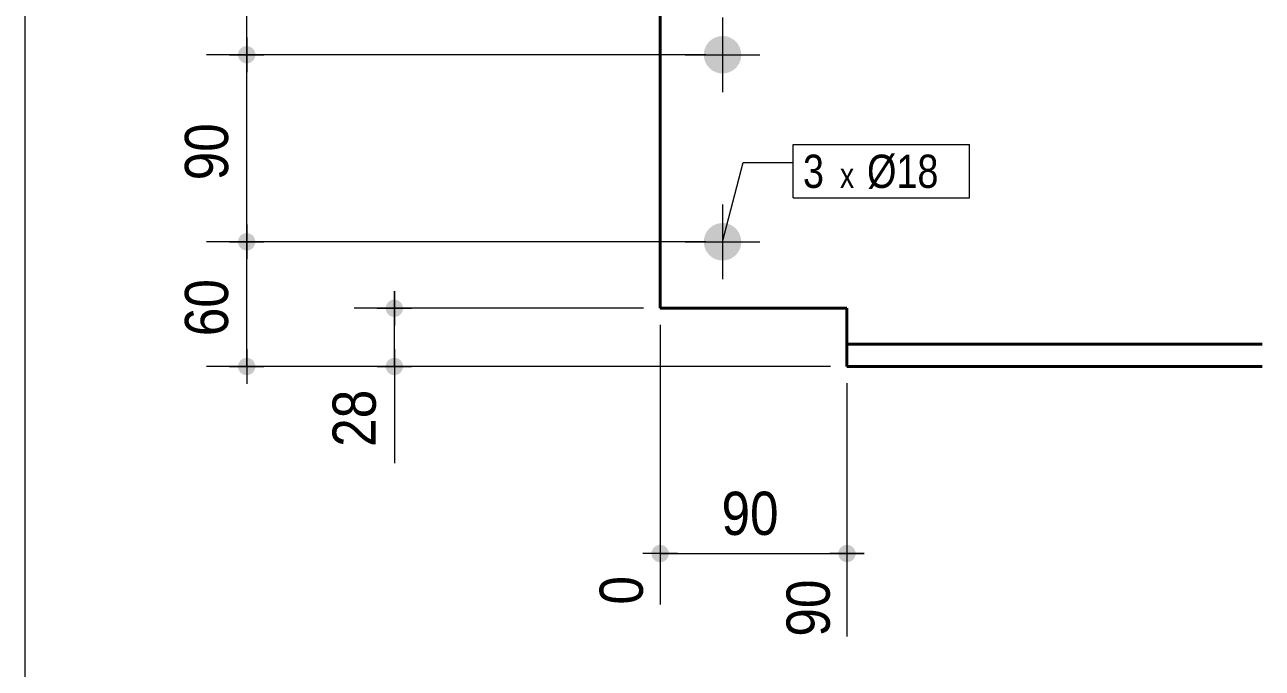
# Model space of a CAD drawing. Header units: millimetres. Extents: x 2 to 287, y 5 to 195.
# Drawn here: x 5 to 79.5, y 79.5 to 118.2 of the extents above; entities that cross this region are included whole.
import ezdxf

# ---------------------------------------------------------------- set-up
doc = ezdxf.new("R2010")
doc.units = ezdxf.units.MM
for name, color, linetype, lineweight in [('Boulon', 7, 'Continuous', 0), ('Cotation', 7, 'Continuous', 0), ('Désignation boulon', 3, 'Continuous', 0), ('Feuille dessin', 5, 'Continuous', 0), ('Piece', 2, 'Continuous', 0)]:
    doc.layers.add(name, color=color, linetype=linetype, lineweight=lineweight)
doc.styles.add('ARIAL', font='ARIAL.TTF')
doc.styles.add('COMIC_SANS_MS', font='COMIC.TTF')

# ---------------------------------------------------------------- blocks, each defined once
blk = doc.blocks.new('*A5')
at = {"layer": 'Boulon'}
for points in [[(45.884, 127.701), (45.885, 127.728), (45.887, 127.756), (45.889, 127.783), (45.892, 127.811), (45.896, 127.838), (45.9, 127.865), (45.905, 127.893), (45.911, 127.92), (45.917, 127.946), (45.924, 127.973), (45.932, 128), (45.94, 128.026), (45.949, 128.052), (45.959, 128.078), (45.969, 128.104), (45.98, 128.129), (45.992, 128.154), (46.004, 128.179), (46.016, 128.203), (46.03, 128.228), (46.044, 128.251), (46.058, 128.275), (46.073, 128.298), (46.089, 128.321), (46.105, 128.343), (46.122, 128.365), (46.139, 128.387), (46.157, 128.408), (46.175, 128.429), (46.194, 128.449), (46.213, 128.469), (46.233, 128.488), (46.253, 128.507), (46.274, 128.525), (46.295, 128.543), (46.317, 128.56), (46.338, 128.577), (46.361, 128.593), (46.384, 128.608), (46.407, 128.623), (46.43, 128.638), (46.454, 128.652), (46.478, 128.665), (46.503, 128.678), (46.528, 128.69), (46.553, 128.702), (46.578, 128.712), (46.604, 128.723), (46.63, 128.732), (46.656, 128.741), (46.682, 128.75), (46.709, 128.757), (46.735, 128.764), (46.762, 128.771), (46.789, 128.776), (46.816, 128.781), (46.844, 128.786), (46.871, 128.79), (46.898, 128.793), (46.926, 128.795), (46.953, 128.797), (46.981, 128.798), (47.009, 128.798), (47.036, 128.798), (47.064, 128.797), (47.091, 128.795), (47.119, 128.793), (47.146, 128.79), (47.174, 128.786), (47.201, 128.781), (47.228, 128.776), (47.255, 128.771), (47.282, 128.764), (47.309, 128.757), (47.335, 128.75), (47.362, 128.741), (47.388, 128.732), (47.414, 128.723), (47.439, 128.712), (47.465, 128.702), (47.49, 128.69), (47.514, 128.678), (47.539, 128.665), (47.563, 128.652), (47.587, 128.638), (47.611, 128.623), (47.634, 128.608), (47.656, 128.593), (47.679, 128.577), (47.701, 128.56), (47.722, 128.543), (47.743, 128.525), (47.764, 128.507), (47.784, 128.488), (47.804, 128.469), (47.823, 128.449), (47.842, 128.429), (47.861, 128.408), (47.878, 128.387), (47.896, 128.365), (47.912, 128.343), (47.928, 128.321), (47.944, 128.298), (47.959, 128.275), (47.974, 128.251), (47.988, 128.228), (48.001, 128.203), (48.014, 128.179), (48.026, 128.154), (48.037, 128.129), (48.048, 128.104), (48.058, 128.078), (48.068, 128.052), (48.077, 128.026), (48.085, 128), (48.093, 127.973), (48.1, 127.946), (48.106, 127.92), (48.112, 127.893), (48.117, 127.865), (48.121, 127.838), (48.125, 127.811), (48.128, 127.783), (48.131, 127.756), (48.132, 127.728), (48.133, 127.701), (48.134, 127.673), (48.133, 127.645), (48.132, 127.618), (48.131, 127.59), (48.128, 127.563), (48.125, 127.535), (48.121, 127.508), (48.117, 127.481), (48.112, 127.454), (48.106, 127.427), (48.1, 127.4), (48.093, 127.373), (48.085, 127.346), (48.077, 127.32), (48.068, 127.294), (48.058, 127.268), (48.048, 127.243), (48.037, 127.217), (48.026, 127.192), (48.014, 127.167), (48.001, 127.143), (47.988, 127.119), (47.974, 127.095), (47.959, 127.071), (47.944, 127.048), (47.928, 127.025), (47.912, 127.003), (47.896, 126.981), (47.878, 126.959), (47.861, 126.938), (47.842, 126.918), (47.823, 126.897), (47.804, 126.878), (47.784, 126.858), (47.764, 126.839), (47.743, 126.821), (47.722, 126.803), (47.701, 126.786), (47.679, 126.769), (47.656, 126.753), (47.634, 126.738), (47.611, 126.723), (47.587, 126.708), (47.563, 126.694), (47.539, 126.681), (47.514, 126.668), (47.49, 126.656), (47.465, 126.645), (47.439, 126.634), (47.414, 126.623), (47.388, 126.614), (47.362, 126.605), (47.335, 126.596), (47.309, 126.589), (47.282, 126.582), (47.255, 126.575), (47.228, 126.57), (47.201, 126.565), (47.174, 126.56), (47.146, 126.556), (47.119, 126.553), (47.091, 126.551), (47.064, 126.549), (47.036, 126.548), (47.009, 126.548), (46.981, 126.548), (46.953, 126.549), (46.926, 126.551), (46.898, 126.553), (46.871, 126.556), (46.844, 126.56), (46.816, 126.565), (46.789, 126.57), (46.762, 126.575), (46.735, 126.582), (46.709, 126.589), (46.682, 126.596), (46.656, 126.605), (46.63, 126.614), (46.604, 126.623), (46.578, 126.634), (46.553, 126.645), (46.528, 126.656), (46.503, 126.668), (46.478, 126.681), (46.454, 126.694), (46.43, 126.708), (46.407, 126.723), (46.384, 126.738), (46.361, 126.753), (46.338, 126.769), (46.317, 126.786), (46.295, 126.803), (46.274, 126.821), (46.253, 126.839), (46.233, 126.858), (46.213, 126.878), (46.194, 126.897), (46.175, 126.918), (46.157, 126.938), (46.139, 126.959), (46.122, 126.981), (46.105, 127.003), (46.089, 127.025), (46.073, 127.048), (46.058, 127.071), (46.044, 127.095), (46.03, 127.119), (46.016, 127.143), (46.004, 127.167), (45.992, 127.192), (45.98, 127.217), (45.969, 127.243), (45.959, 127.268), (45.949, 127.294), (45.94, 127.32), (45.932, 127.346), (45.924, 127.373), (45.917, 127.4), (45.911, 127.427), (45.905, 127.454), (45.9, 127.481), (45.896, 127.508), (45.892, 127.535), (45.889, 127.563), (45.887, 127.59), (45.885, 127.618), (45.884, 127.645), (45.884, 127.673)], [(45.884, 116.451), (45.885, 116.478), (45.887, 116.506), (45.889, 116.533), (45.892, 116.561), (45.896, 116.588), (45.9, 116.615), (45.905, 116.643), (45.911, 116.67), (45.917, 116.696), (45.924, 116.723), (45.932, 116.75), (45.94, 116.776), (45.949, 116.802), (45.959, 116.828), (45.969, 116.854), (45.98, 116.879), (45.992, 116.904), (46.004, 116.929), (46.016, 116.953), (46.03, 116.978), (46.044, 117.001), (46.058, 117.025), (46.073, 117.048), (46.089, 117.071), (46.105, 117.093), (46.122, 117.115), (46.139, 117.137), (46.157, 117.158), (46.175, 117.179), (46.194, 117.199), (46.213, 117.219), (46.233, 117.238), (46.253, 117.257), (46.274, 117.275), (46.295, 117.293), (46.317, 117.31), (46.338, 117.327), (46.361, 117.343), (46.384, 117.358), (46.407, 117.373), (46.43, 117.388), (46.454, 117.402), (46.478, 117.415), (46.503, 117.428), (46.528, 117.44), (46.553, 117.452), (46.578, 117.462), (46.604, 117.473), (46.63, 117.482), (46.656, 117.491), (46.682, 117.5), (46.709, 117.507), (46.735, 117.514), (46.762, 117.521), (46.789, 117.526), (46.816, 117.531), (46.844, 117.536), (46.871, 117.54), (46.898, 117.543), (46.926, 117.545), (46.953, 117.547), (46.981, 117.548), (47.009, 117.548), (47.036, 117.548), (47.064, 117.547), (47.091, 117.545), (47.119, 117.543), (47.146, 117.54), (47.174, 117.536), (47.201, 117.531), (47.228, 117.526), (47.255, 117.521), (47.282, 117.514), (47.309, 117.507), (47.335, 117.5), (47.362, 117.491), (47.388, 117.482), (47.414, 117.473), (47.439, 117.462), (47.465, 117.452), (47.49, 117.44), (47.514, 117.428), (47.539, 117.415), (47.563, 117.402), (47.587, 117.388), (47.611, 117.373), (47.634, 117.358), (47.656, 117.343), (47.679, 117.327), (47.701, 117.31), (47.722, 117.293), (47.743, 117.275), (47.764, 117.257), (47.784, 117.238), (47.804, 117.219), (47.823, 117.199), (47.842, 117.179), (47.861, 117.158), (47.878, 117.137), (47.896, 117.115), (47.912, 117.093), (47.928, 117.071), (47.944, 117.048), (47.959, 117.025), (47.974, 117.001), (47.988, 116.978), (48.001, 116.953), (48.014, 116.929), (48.026, 116.904), (48.037, 116.879), (48.048, 116.854), (48.058, 116.828), (48.068, 116.802), (48.077, 116.776), (48.085, 116.75), (48.093, 116.723), (48.1, 116.696), (48.106, 116.67), (48.112, 116.643), (48.117, 116.615), (48.121, 116.588), (48.125, 116.561), (48.128, 116.533), (48.131, 116.506), (48.132, 116.478), (48.133, 116.451), (48.134, 116.423), (48.133, 116.395), (48.132, 116.368), (48.131, 116.34), (48.128, 116.313), (48.125, 116.285), (48.121, 116.258), (48.117, 116.231), (48.112, 116.204), (48.106, 116.177), (48.1, 116.15), (48.093, 116.123), (48.085, 116.096), (48.077, 116.07), (48.068, 116.044), (48.058, 116.018), (48.048, 115.993), (48.037, 115.967), (48.026, 115.942), (48.014, 115.917), (48.001, 115.893), (47.988, 115.869), (47.974, 115.845), (47.959, 115.821), (47.944, 115.798), (47.928, 115.775), (47.912, 115.753), (47.896, 115.731), (47.878, 115.709), (47.861, 115.688), (47.842, 115.668), (47.823, 115.647), (47.804, 115.628), (47.784, 115.608), (47.764, 115.589), (47.743, 115.571), (47.722, 115.553), (47.701, 115.536), (47.679, 115.519), (47.656, 115.503), (47.634, 115.488), (47.611, 115.473), (47.587, 115.458), (47.563, 115.444), (47.539, 115.431), (47.514, 115.418), (47.49, 115.406), (47.465, 115.395), (47.439, 115.384), (47.414, 115.373), (47.388, 115.364), (47.362, 115.355), (47.335, 115.346), (47.309, 115.339), (47.282, 115.332), (47.255, 115.325), (47.228, 115.32), (47.201, 115.315), (47.174, 115.31), (47.146, 115.306), (47.119, 115.303), (47.091, 115.301), (47.064, 115.299), (47.036, 115.298), (47.009, 115.298), (46.981, 115.298), (46.953, 115.299), (46.926, 115.301), (46.898, 115.303), (46.871, 115.306), (46.844, 115.31), (46.816, 115.315), (46.789, 115.32), (46.762, 115.325), (46.735, 115.332), (46.709, 115.339), (46.682, 115.346), (46.656, 115.355), (46.63, 115.364), (46.604, 115.373), (46.578, 115.384), (46.553, 115.395), (46.528, 115.406), (46.503, 115.418), (46.478, 115.431), (46.454, 115.444), (46.43, 115.458), (46.407, 115.473), (46.384, 115.488), (46.361, 115.503), (46.338, 115.519), (46.317, 115.536), (46.295, 115.553), (46.274, 115.571), (46.253, 115.589), (46.233, 115.608), (46.213, 115.628), (46.194, 115.647), (46.175, 115.668), (46.157, 115.688), (46.139, 115.709), (46.122, 115.731), (46.105, 115.753), (46.089, 115.775), (46.073, 115.798), (46.058, 115.821), (46.044, 115.845), (46.03, 115.869), (46.016, 115.893), (46.004, 115.917), (45.992, 115.942), (45.98, 115.967), (45.969, 115.993), (45.959, 116.018), (45.949, 116.044), (45.94, 116.07), (45.932, 116.096), (45.924, 116.123), (45.917, 116.15), (45.911, 116.177), (45.905, 116.204), (45.9, 116.231), (45.896, 116.258), (45.892, 116.285), (45.889, 116.313), (45.887, 116.34), (45.885, 116.368), (45.884, 116.395), (45.884, 116.423)], [(45.884, 105.201), (45.885, 105.228), (45.887, 105.256), (45.889, 105.283), (45.892, 105.311), (45.896, 105.338), (45.9, 105.365), (45.905, 105.393), (45.911, 105.42), (45.917, 105.446), (45.924, 105.473), (45.932, 105.5), (45.94, 105.526), (45.949, 105.552), (45.959, 105.578), (45.969, 105.604), (45.98, 105.629), (45.992, 105.654), (46.004, 105.679), (46.016, 105.703), (46.03, 105.728), (46.044, 105.751), (46.058, 105.775), (46.073, 105.798), (46.089, 105.821), (46.105, 105.843), (46.122, 105.865), (46.139, 105.887), (46.157, 105.908), (46.175, 105.929), (46.194, 105.949), (46.213, 105.969), (46.233, 105.988), (46.253, 106.007), (46.274, 106.025), (46.295, 106.043), (46.317, 106.06), (46.338, 106.077), (46.361, 106.093), (46.384, 106.108), (46.407, 106.123), (46.43, 106.138), (46.454, 106.152), (46.478, 106.165), (46.503, 106.178), (46.528, 106.19), (46.553, 106.202), (46.578, 106.212), (46.604, 106.223), (46.63, 106.232), (46.656, 106.241), (46.682, 106.25), (46.709, 106.257), (46.735, 106.264), (46.762, 106.271), (46.789, 106.276), (46.816, 106.281), (46.844, 106.286), (46.871, 106.29), (46.898, 106.293), (46.926, 106.295), (46.953, 106.297), (46.981, 106.298), (47.009, 106.298), (47.036, 106.298), (47.064, 106.297), (47.091, 106.295), (47.119, 106.293), (47.146, 106.29), (47.174, 106.286), (47.201, 106.281), (47.228, 106.276), (47.255, 106.271), (47.282, 106.264), (47.309, 106.257), (47.335, 106.25), (47.362, 106.241), (47.388, 106.232), (47.414, 106.223), (47.439, 106.212), (47.465, 106.202), (47.49, 106.19), (47.514, 106.178), (47.539, 106.165), (47.563, 106.152), (47.587, 106.138), (47.611, 106.123), (47.634, 106.108), (47.656, 106.093), (47.679, 106.077), (47.701, 106.06), (47.722, 106.043), (47.743, 106.025), (47.764, 106.007), (47.784, 105.988), (47.804, 105.969), (47.823, 105.949), (47.842, 105.929), (47.861, 105.908), (47.878, 105.887), (47.896, 105.865), (47.912, 105.843), (47.928, 105.821), (47.944, 105.798), (47.959, 105.775), (47.974, 105.751), (47.988, 105.728), (48.001, 105.703), (48.014, 105.679), (48.026, 105.654), (48.037, 105.629), (48.048, 105.604), (48.058, 105.578), (48.068, 105.552), (48.077, 105.526), (48.085, 105.5), (48.093, 105.473), (48.1, 105.446), (48.106, 105.42), (48.112, 105.393), (48.117, 105.365), (48.121, 105.338), (48.125, 105.311), (48.128, 105.283), (48.131, 105.256), (48.132, 105.228), (48.133, 105.201), (48.134, 105.173), (48.133, 105.145), (48.132, 105.118), (48.131, 105.09), (48.128, 105.063), (48.125, 105.035), (48.121, 105.008), (48.117, 104.981), (48.112, 104.954), (48.106, 104.927), (48.1, 104.9), (48.093, 104.873), (48.085, 104.846), (48.077, 104.82), (48.068, 104.794), (48.058, 104.768), (48.048, 104.743), (48.037, 104.717), (48.026, 104.692), (48.014, 104.667), (48.001, 104.643), (47.988, 104.619), (47.974, 104.595), (47.959, 104.571), (47.944, 104.548), (47.928, 104.525), (47.912, 104.503), (47.896, 104.481), (47.878, 104.459), (47.861, 104.438), (47.842, 104.418), (47.823, 104.397), (47.804, 104.378), (47.784, 104.358), (47.764, 104.339), (47.743, 104.321), (47.722, 104.303), (47.701, 104.286), (47.679, 104.269), (47.656, 104.253), (47.634, 104.238), (47.611, 104.223), (47.587, 104.208), (47.563, 104.194), (47.539, 104.181), (47.514, 104.168), (47.49, 104.156), (47.465, 104.145), (47.439, 104.134), (47.414, 104.123), (47.388, 104.114), (47.362, 104.105), (47.335, 104.096), (47.309, 104.089), (47.282, 104.082), (47.255, 104.075), (47.228, 104.07), (47.201, 104.065), (47.174, 104.06), (47.146, 104.056), (47.119, 104.053), (47.091, 104.051), (47.064, 104.049), (47.036, 104.048), (47.009, 104.048), (46.981, 104.048), (46.953, 104.049), (46.926, 104.051), (46.898, 104.053), (46.871, 104.056), (46.844, 104.06), (46.816, 104.065), (46.789, 104.07), (46.762, 104.075), (46.735, 104.082), (46.709, 104.089), (46.682, 104.096), (46.656, 104.105), (46.63, 104.114), (46.604, 104.123), (46.578, 104.134), (46.553, 104.145), (46.528, 104.156), (46.503, 104.168), (46.478, 104.181), (46.454, 104.194), (46.43, 104.208), (46.407, 104.223), (46.384, 104.238), (46.361, 104.253), (46.338, 104.269), (46.317, 104.286), (46.295, 104.303), (46.274, 104.321), (46.253, 104.339), (46.233, 104.358), (46.213, 104.378), (46.194, 104.397), (46.175, 104.418), (46.157, 104.438), (46.139, 104.459), (46.122, 104.481), (46.105, 104.503), (46.089, 104.525), (46.073, 104.548), (46.058, 104.571), (46.044, 104.595), (46.03, 104.619), (46.016, 104.643), (46.004, 104.667), (45.992, 104.692), (45.98, 104.717), (45.969, 104.743), (45.959, 104.768), (45.949, 104.794), (45.94, 104.82), (45.932, 104.846), (45.924, 104.873), (45.917, 104.9), (45.911, 104.927), (45.905, 104.954), (45.9, 104.981), (45.896, 105.008), (45.892, 105.035), (45.889, 105.063), (45.887, 105.09), (45.885, 105.118), (45.884, 105.145), (45.884, 105.173)]]:
    blk.add_hatch(color=256, dxfattribs=at).paths.add_polyline_path(points, flags=17)
at = {"layer": 'Boulon', "linetype": 'Continuous', "lineweight": 0}
for p, q in [((47.009, 129.923), (47.009, 125.423)), ((44.759, 127.673), (49.259, 127.673)), ((47.009, 118.673), (47.009, 114.173)), ((44.759, 116.423), (49.259, 116.423)), ((47.009, 107.423), (47.009, 102.923)), ((44.759, 105.173), (49.259, 105.173))]:
    blk.add_line(p, q, dxfattribs=at)
blk = doc.blocks.new('*A7')
at = {"layer": 'Piece', "color": 2, "linetype": 'Continuous', "lineweight": 40}
for p, q in [((43.25167, 131.673029), (43.25167, 101.173029)), ((43.25167, 101.173029), (54.501176, 101.173029)), ((54.501176, 101.173029), (54.501176, 97.673029)), ((79.501176, 99.010529), (54.501176, 99.010529)), ((79.501176, 97.673029), (54.501176, 97.673029))]:
    blk.add_line(p, q, dxfattribs=at)
blk = doc.blocks.new('*A8')
at = {"layer": 'Feuille dessin', "linetype": 'Continuous', "lineweight": 0}
blk.add_line((5, 195), (5, 5), dxfattribs=at)
blk = doc.blocks.new('*A13')
at = {"layer": 'Cotation'}
for points in [[(27.226, 100.654), (27.201, 100.656), (27.175, 100.659), (27.15, 100.663), (27.125, 100.669), (27.101, 100.675), (27.076, 100.683), (27.053, 100.693), (27.029, 100.703), (27.007, 100.714), (26.984, 100.727), (26.963, 100.741), (26.942, 100.755), (26.922, 100.771), (26.902, 100.788), (26.884, 100.805), (26.866, 100.824), (26.85, 100.843), (26.834, 100.863), (26.819, 100.884), (26.806, 100.906), (26.793, 100.928), (26.782, 100.951), (26.771, 100.974), (26.762, 100.998), (26.754, 101.022), (26.747, 101.047), (26.742, 101.072), (26.737, 101.097), (26.734, 101.122), (26.732, 101.148), (26.732, 101.173), (26.732, 101.199), (26.734, 101.224), (26.737, 101.249), (26.742, 101.274), (26.747, 101.299), (26.754, 101.324), (26.762, 101.348), (26.771, 101.372), (26.782, 101.395), (26.793, 101.418), (26.806, 101.44), (26.819, 101.462), (26.834, 101.483), (26.85, 101.503), (26.866, 101.522), (26.884, 101.541), (26.902, 101.558), (26.922, 101.575), (26.942, 101.591), (26.963, 101.605), (26.984, 101.619), (27.007, 101.632), (27.029, 101.643), (27.053, 101.653), (27.076, 101.663), (27.101, 101.671), (27.125, 101.677), (27.15, 101.683), (27.175, 101.687), (27.201, 101.691), (27.226, 101.692), (27.252, 101.693), (27.277, 101.692), (27.303, 101.691), (27.328, 101.687), (27.353, 101.683), (27.378, 101.677), (27.403, 101.671), (27.427, 101.663), (27.451, 101.653), (27.474, 101.643), (27.497, 101.632), (27.519, 101.619), (27.541, 101.605), (27.561, 101.591), (27.582, 101.575), (27.601, 101.558), (27.619, 101.541), (27.637, 101.522), (27.654, 101.503), (27.669, 101.483), (27.684, 101.462), (27.698, 101.44), (27.71, 101.418), (27.722, 101.395), (27.732, 101.372), (27.741, 101.348), (27.749, 101.324), (27.756, 101.299), (27.762, 101.274), (27.766, 101.249), (27.769, 101.224), (27.771, 101.199), (27.772, 101.173), (27.771, 101.148), (27.769, 101.122), (27.766, 101.097), (27.762, 101.072), (27.756, 101.047), (27.749, 101.022), (27.741, 100.998), (27.732, 100.974), (27.722, 100.951), (27.71, 100.928), (27.698, 100.906), (27.684, 100.884), (27.669, 100.863), (27.654, 100.843), (27.637, 100.824), (27.619, 100.805), (27.601, 100.788), (27.582, 100.771), (27.561, 100.755), (27.541, 100.741), (27.519, 100.727), (27.497, 100.714), (27.474, 100.703), (27.451, 100.693), (27.427, 100.683), (27.403, 100.675), (27.378, 100.669), (27.353, 100.663), (27.328, 100.659), (27.303, 100.656), (27.277, 100.654), (27.252, 100.653)], [(27.226, 97.154), (27.201, 97.156), (27.175, 97.159), (27.15, 97.163), (27.125, 97.169), (27.101, 97.175), (27.076, 97.183), (27.053, 97.193), (27.029, 97.203), (27.007, 97.214), (26.984, 97.227), (26.963, 97.241), (26.942, 97.255), (26.922, 97.271), (26.902, 97.288), (26.884, 97.305), (26.866, 97.324), (26.85, 97.343), (26.834, 97.363), (26.819, 97.384), (26.806, 97.406), (26.793, 97.428), (26.782, 97.451), (26.771, 97.474), (26.762, 97.498), (26.754, 97.522), (26.747, 97.547), (26.742, 97.572), (26.737, 97.597), (26.734, 97.622), (26.732, 97.648), (26.732, 97.673), (26.732, 97.699), (26.734, 97.724), (26.737, 97.749), (26.742, 97.774), (26.747, 97.799), (26.754, 97.824), (26.762, 97.848), (26.771, 97.872), (26.782, 97.895), (26.793, 97.918), (26.806, 97.94), (26.819, 97.962), (26.834, 97.983), (26.85, 98.003), (26.866, 98.022), (26.884, 98.041), (26.902, 98.058), (26.922, 98.075), (26.942, 98.091), (26.963, 98.105), (26.984, 98.119), (27.007, 98.132), (27.029, 98.143), (27.053, 98.153), (27.076, 98.163), (27.101, 98.171), (27.125, 98.177), (27.15, 98.183), (27.175, 98.187), (27.201, 98.191), (27.226, 98.192), (27.252, 98.193), (27.277, 98.192), (27.303, 98.191), (27.328, 98.187), (27.353, 98.183), (27.378, 98.177), (27.403, 98.171), (27.427, 98.163), (27.451, 98.153), (27.474, 98.143), (27.497, 98.132), (27.519, 98.119), (27.541, 98.105), (27.561, 98.091), (27.582, 98.075), (27.601, 98.058), (27.619, 98.041), (27.637, 98.022), (27.654, 98.003), (27.669, 97.983), (27.684, 97.962), (27.698, 97.94), (27.71, 97.918), (27.722, 97.895), (27.732, 97.872), (27.741, 97.848), (27.749, 97.824), (27.756, 97.799), (27.762, 97.774), (27.766, 97.749), (27.769, 97.724), (27.771, 97.699), (27.772, 97.673), (27.771, 97.648), (27.769, 97.622), (27.766, 97.597), (27.762, 97.572), (27.756, 97.547), (27.749, 97.522), (27.741, 97.498), (27.732, 97.474), (27.722, 97.451), (27.71, 97.428), (27.698, 97.406), (27.684, 97.384), (27.669, 97.363), (27.654, 97.343), (27.637, 97.324), (27.619, 97.305), (27.601, 97.288), (27.582, 97.271), (27.561, 97.255), (27.541, 97.241), (27.519, 97.227), (27.497, 97.214), (27.474, 97.203), (27.451, 97.193), (27.427, 97.183), (27.403, 97.175), (27.378, 97.169), (27.353, 97.163), (27.328, 97.159), (27.303, 97.156), (27.277, 97.154), (27.252, 97.153)]]:
    blk.add_hatch(color=256, dxfattribs=at).paths.add_polyline_path(points, flags=17)
at = {"layer": 'Cotation', "linetype": 'Continuous', "lineweight": 0}
for p, q in [((27.252, 102.213), (27.252, 100.133)), ((27.252, 101.173), (27.252, 102.213)), ((42.252, 101.173), (24.832, 101.173)), ((26.212, 101.173), (28.292, 101.173)), ((27.252, 97.673), (27.252, 101.173)), ((27.252, 98.713), (27.252, 96.633)), ((53.501, 97.673), (24.832, 97.673)), ((26.212, 97.673), (28.292, 97.673)), ((27.252, 97.673), (27.252, 91.866)), ((27.252, 97.673), (27.252, 91.866))]:
    blk.add_line(p, q, dxfattribs=at)
at = {"layer": 'Cotation'}
for p in [(27.252, 101.173), (27.252, 97.673)]:
    blk.add_point(p, dxfattribs=at)
at = {"layer": 'Cotation', "style": 'ARIAL', "width": 0.85}
blk.add_text('28', height=2.6, rotation=90.00021, dxfattribs=at).set_placement((26.132, 92.841))
blk = doc.blocks.new('*A17')
at = {"layer": 'Cotation'}
for points in [[(18.335, 104.654), (18.31, 104.656), (18.284, 104.659), (18.259, 104.663), (18.234, 104.669), (18.21, 104.675), (18.186, 104.683), (18.162, 104.693), (18.138, 104.703), (18.116, 104.714), (18.093, 104.727), (18.072, 104.741), (18.051, 104.755), (18.031, 104.771), (18.012, 104.788), (17.993, 104.805), (17.975, 104.824), (17.959, 104.843), (17.943, 104.863), (17.928, 104.884), (17.915, 104.906), (17.902, 104.928), (17.891, 104.951), (17.88, 104.974), (17.871, 104.998), (17.863, 105.022), (17.856, 105.047), (17.851, 105.072), (17.846, 105.097), (17.843, 105.122), (17.841, 105.148), (17.841, 105.173), (17.841, 105.199), (17.843, 105.224), (17.846, 105.249), (17.851, 105.274), (17.856, 105.299), (17.863, 105.324), (17.871, 105.348), (17.88, 105.372), (17.891, 105.395), (17.902, 105.418), (17.915, 105.44), (17.928, 105.462), (17.943, 105.483), (17.959, 105.503), (17.975, 105.522), (17.993, 105.541), (18.012, 105.558), (18.031, 105.575), (18.051, 105.591), (18.072, 105.605), (18.093, 105.619), (18.116, 105.632), (18.138, 105.643), (18.162, 105.653), (18.186, 105.663), (18.21, 105.671), (18.234, 105.677), (18.259, 105.683), (18.284, 105.687), (18.31, 105.691), (18.335, 105.692), (18.361, 105.693), (18.386, 105.692), (18.412, 105.691), (18.437, 105.687), (18.462, 105.683), (18.487, 105.677), (18.512, 105.671), (18.536, 105.663), (18.56, 105.653), (18.583, 105.643), (18.606, 105.632), (18.628, 105.619), (18.65, 105.605), (18.67, 105.591), (18.691, 105.575), (18.71, 105.558), (18.728, 105.541), (18.746, 105.522), (18.763, 105.503), (18.778, 105.483), (18.793, 105.462), (18.807, 105.44), (18.819, 105.418), (18.831, 105.395), (18.841, 105.372), (18.85, 105.348), (18.858, 105.324), (18.865, 105.299), (18.871, 105.274), (18.875, 105.249), (18.878, 105.224), (18.88, 105.199), (18.881, 105.173), (18.88, 105.148), (18.878, 105.122), (18.875, 105.097), (18.871, 105.072), (18.865, 105.047), (18.858, 105.022), (18.85, 104.998), (18.841, 104.974), (18.831, 104.951), (18.819, 104.928), (18.807, 104.906), (18.793, 104.884), (18.778, 104.863), (18.763, 104.843), (18.746, 104.824), (18.728, 104.805), (18.71, 104.788), (18.691, 104.771), (18.67, 104.755), (18.65, 104.741), (18.628, 104.727), (18.606, 104.714), (18.583, 104.703), (18.56, 104.693), (18.536, 104.683), (18.512, 104.675), (18.487, 104.669), (18.462, 104.663), (18.437, 104.659), (18.412, 104.656), (18.386, 104.654), (18.361, 104.653)], [(18.335, 97.154), (18.31, 97.156), (18.284, 97.159), (18.259, 97.163), (18.234, 97.169), (18.21, 97.175), (18.186, 97.183), (18.162, 97.193), (18.138, 97.203), (18.116, 97.214), (18.093, 97.227), (18.072, 97.241), (18.051, 97.255), (18.031, 97.271), (18.012, 97.288), (17.993, 97.305), (17.975, 97.324), (17.959, 97.343), (17.943, 97.363), (17.928, 97.384), (17.915, 97.406), (17.902, 97.428), (17.891, 97.451), (17.88, 97.474), (17.871, 97.498), (17.863, 97.522), (17.856, 97.547), (17.851, 97.572), (17.846, 97.597), (17.843, 97.622), (17.841, 97.648), (17.841, 97.673), (17.841, 97.699), (17.843, 97.724), (17.846, 97.749), (17.851, 97.774), (17.856, 97.799), (17.863, 97.824), (17.871, 97.848), (17.88, 97.872), (17.891, 97.895), (17.902, 97.918), (17.915, 97.94), (17.928, 97.962), (17.943, 97.983), (17.959, 98.003), (17.975, 98.022), (17.993, 98.041), (18.012, 98.058), (18.031, 98.075), (18.051, 98.091), (18.072, 98.105), (18.093, 98.119), (18.116, 98.132), (18.138, 98.143), (18.162, 98.153), (18.186, 98.163), (18.21, 98.171), (18.234, 98.177), (18.259, 98.183), (18.284, 98.187), (18.31, 98.191), (18.335, 98.192), (18.361, 98.193), (18.386, 98.192), (18.412, 98.191), (18.437, 98.187), (18.462, 98.183), (18.487, 98.177), (18.512, 98.171), (18.536, 98.163), (18.56, 98.153), (18.583, 98.143), (18.606, 98.132), (18.628, 98.119), (18.65, 98.105), (18.67, 98.091), (18.691, 98.075), (18.71, 98.058), (18.728, 98.041), (18.746, 98.022), (18.763, 98.003), (18.778, 97.983), (18.793, 97.962), (18.807, 97.94), (18.819, 97.918), (18.831, 97.895), (18.841, 97.872), (18.85, 97.848), (18.858, 97.824), (18.865, 97.799), (18.871, 97.774), (18.875, 97.749), (18.878, 97.724), (18.88, 97.699), (18.881, 97.673), (18.88, 97.648), (18.878, 97.622), (18.875, 97.597), (18.871, 97.572), (18.865, 97.547), (18.858, 97.522), (18.85, 97.498), (18.841, 97.474), (18.831, 97.451), (18.819, 97.428), (18.807, 97.406), (18.793, 97.384), (18.778, 97.363), (18.763, 97.343), (18.746, 97.324), (18.728, 97.305), (18.71, 97.288), (18.691, 97.271), (18.67, 97.255), (18.65, 97.241), (18.628, 97.227), (18.606, 97.214), (18.583, 97.203), (18.56, 97.193), (18.536, 97.183), (18.512, 97.175), (18.487, 97.169), (18.462, 97.163), (18.437, 97.159), (18.412, 97.156), (18.386, 97.154), (18.361, 97.153)]]:
    blk.add_hatch(color=256, dxfattribs=at).paths.add_polyline_path(points, flags=17)
at = {"layer": 'Cotation', "linetype": 'Continuous', "lineweight": 0}
for p, q in [((18.361, 106.213), (18.361, 104.133)), ((18.361, 105.173), (18.361, 106.213)), ((46.009, 105.173), (15.941, 105.173)), ((17.321, 105.173), (19.401, 105.173)), ((18.361, 97.673), (18.361, 105.173)), ((18.361, 98.713), (18.361, 96.633)), ((53.501, 97.673), (15.941, 97.673)), ((17.321, 97.673), (19.401, 97.673)), ((18.361, 97.673), (18.361, 96.633))]:
    blk.add_line(p, q, dxfattribs=at)
at = {"layer": 'Cotation'}
for p in [(18.361, 105.173), (18.361, 97.673)]:
    blk.add_point(p, dxfattribs=at)
at = {"layer": 'Cotation', "style": 'ARIAL', "width": 0.85}
blk.add_text('60', height=2.6, rotation=90.00021, dxfattribs=at).set_placement((17.241, 99.495))
blk = doc.blocks.new('*A18')
at = {"layer": 'Cotation'}
for points in [[(18.335, 115.904), (18.31, 115.906), (18.284, 115.909), (18.259, 115.913), (18.234, 115.919), (18.21, 115.925), (18.186, 115.933), (18.162, 115.943), (18.138, 115.953), (18.116, 115.964), (18.093, 115.977), (18.072, 115.991), (18.051, 116.005), (18.031, 116.021), (18.012, 116.038), (17.993, 116.055), (17.975, 116.074), (17.959, 116.093), (17.943, 116.113), (17.928, 116.134), (17.915, 116.156), (17.902, 116.178), (17.891, 116.201), (17.88, 116.224), (17.871, 116.248), (17.863, 116.272), (17.856, 116.297), (17.851, 116.322), (17.846, 116.347), (17.843, 116.372), (17.841, 116.398), (17.841, 116.423), (17.841, 116.449), (17.843, 116.474), (17.846, 116.499), (17.851, 116.524), (17.856, 116.549), (17.863, 116.574), (17.871, 116.598), (17.88, 116.622), (17.891, 116.645), (17.902, 116.668), (17.915, 116.69), (17.928, 116.712), (17.943, 116.733), (17.959, 116.753), (17.975, 116.772), (17.993, 116.791), (18.012, 116.808), (18.031, 116.825), (18.051, 116.841), (18.072, 116.855), (18.093, 116.869), (18.116, 116.882), (18.138, 116.893), (18.162, 116.903), (18.186, 116.913), (18.21, 116.921), (18.234, 116.927), (18.259, 116.933), (18.284, 116.937), (18.31, 116.941), (18.335, 116.942), (18.361, 116.943), (18.386, 116.942), (18.412, 116.941), (18.437, 116.937), (18.462, 116.933), (18.487, 116.927), (18.512, 116.921), (18.536, 116.913), (18.56, 116.903), (18.583, 116.893), (18.606, 116.882), (18.628, 116.869), (18.65, 116.855), (18.67, 116.841), (18.691, 116.825), (18.71, 116.808), (18.728, 116.791), (18.746, 116.772), (18.763, 116.753), (18.778, 116.733), (18.793, 116.712), (18.807, 116.69), (18.819, 116.668), (18.831, 116.645), (18.841, 116.622), (18.85, 116.598), (18.858, 116.574), (18.865, 116.549), (18.871, 116.524), (18.875, 116.499), (18.878, 116.474), (18.88, 116.449), (18.881, 116.423), (18.88, 116.398), (18.878, 116.372), (18.875, 116.347), (18.871, 116.322), (18.865, 116.297), (18.858, 116.272), (18.85, 116.248), (18.841, 116.224), (18.831, 116.201), (18.819, 116.178), (18.807, 116.156), (18.793, 116.134), (18.778, 116.113), (18.763, 116.093), (18.746, 116.074), (18.728, 116.055), (18.71, 116.038), (18.691, 116.021), (18.67, 116.005), (18.65, 115.991), (18.628, 115.977), (18.606, 115.964), (18.583, 115.953), (18.56, 115.943), (18.536, 115.933), (18.512, 115.925), (18.487, 115.919), (18.462, 115.913), (18.437, 115.909), (18.412, 115.906), (18.386, 115.904), (18.361, 115.903)], [(18.335, 104.654), (18.31, 104.656), (18.284, 104.659), (18.259, 104.663), (18.234, 104.669), (18.21, 104.675), (18.186, 104.683), (18.162, 104.693), (18.138, 104.703), (18.116, 104.714), (18.093, 104.727), (18.072, 104.741), (18.051, 104.755), (18.031, 104.771), (18.012, 104.788), (17.993, 104.805), (17.975, 104.824), (17.959, 104.843), (17.943, 104.863), (17.928, 104.884), (17.915, 104.906), (17.902, 104.928), (17.891, 104.951), (17.88, 104.974), (17.871, 104.998), (17.863, 105.022), (17.856, 105.047), (17.851, 105.072), (17.846, 105.097), (17.843, 105.122), (17.841, 105.148), (17.841, 105.173), (17.841, 105.199), (17.843, 105.224), (17.846, 105.249), (17.851, 105.274), (17.856, 105.299), (17.863, 105.324), (17.871, 105.348), (17.88, 105.372), (17.891, 105.395), (17.902, 105.418), (17.915, 105.44), (17.928, 105.462), (17.943, 105.483), (17.959, 105.503), (17.975, 105.522), (17.993, 105.541), (18.012, 105.558), (18.031, 105.575), (18.051, 105.591), (18.072, 105.605), (18.093, 105.619), (18.116, 105.632), (18.138, 105.643), (18.162, 105.653), (18.186, 105.663), (18.21, 105.671), (18.234, 105.677), (18.259, 105.683), (18.284, 105.687), (18.31, 105.691), (18.335, 105.692), (18.361, 105.693), (18.386, 105.692), (18.412, 105.691), (18.437, 105.687), (18.462, 105.683), (18.487, 105.677), (18.512, 105.671), (18.536, 105.663), (18.56, 105.653), (18.583, 105.643), (18.606, 105.632), (18.628, 105.619), (18.65, 105.605), (18.67, 105.591), (18.691, 105.575), (18.71, 105.558), (18.728, 105.541), (18.746, 105.522), (18.763, 105.503), (18.778, 105.483), (18.793, 105.462), (18.807, 105.44), (18.819, 105.418), (18.831, 105.395), (18.841, 105.372), (18.85, 105.348), (18.858, 105.324), (18.865, 105.299), (18.871, 105.274), (18.875, 105.249), (18.878, 105.224), (18.88, 105.199), (18.881, 105.173), (18.88, 105.148), (18.878, 105.122), (18.875, 105.097), (18.871, 105.072), (18.865, 105.047), (18.858, 105.022), (18.85, 104.998), (18.841, 104.974), (18.831, 104.951), (18.819, 104.928), (18.807, 104.906), (18.793, 104.884), (18.778, 104.863), (18.763, 104.843), (18.746, 104.824), (18.728, 104.805), (18.71, 104.788), (18.691, 104.771), (18.67, 104.755), (18.65, 104.741), (18.628, 104.727), (18.606, 104.714), (18.583, 104.703), (18.56, 104.693), (18.536, 104.683), (18.512, 104.675), (18.487, 104.669), (18.462, 104.663), (18.437, 104.659), (18.412, 104.656), (18.386, 104.654), (18.361, 104.653)]]:
    blk.add_hatch(color=256, dxfattribs=at).paths.add_polyline_path(points, flags=17)
at = {"layer": 'Cotation', "linetype": 'Continuous', "lineweight": 0}
for p, q in [((18.361, 117.463), (18.361, 115.383)), ((18.361, 116.423), (18.361, 117.463)), ((46.009, 116.423), (15.941, 116.423)), ((17.321, 116.423), (19.401, 116.423)), ((18.361, 105.173), (18.361, 116.423)), ((18.361, 106.213), (18.361, 104.133)), ((46.009, 105.173), (15.941, 105.173)), ((17.321, 105.173), (19.401, 105.173)), ((18.361, 105.173), (18.361, 104.133))]:
    blk.add_line(p, q, dxfattribs=at)
at = {"layer": 'Cotation'}
for p in [(18.361, 116.423), (18.361, 105.173)]:
    blk.add_point(p, dxfattribs=at)
at = {"layer": 'Cotation', "style": 'ARIAL', "width": 0.85}
blk.add_text('90', height=2.6, rotation=90.00021, dxfattribs=at).set_placement((17.241, 108.87))
blk = doc.blocks.new('*A19')
at = {"layer": 'Cotation'}
for points in [[(18.335, 127.154), (18.31, 127.156), (18.284, 127.159), (18.259, 127.163), (18.234, 127.169), (18.21, 127.175), (18.186, 127.183), (18.162, 127.193), (18.138, 127.203), (18.116, 127.214), (18.093, 127.227), (18.072, 127.241), (18.051, 127.255), (18.031, 127.271), (18.012, 127.288), (17.993, 127.305), (17.975, 127.324), (17.959, 127.343), (17.943, 127.363), (17.928, 127.384), (17.915, 127.406), (17.902, 127.428), (17.891, 127.451), (17.88, 127.474), (17.871, 127.498), (17.863, 127.522), (17.856, 127.547), (17.851, 127.572), (17.846, 127.597), (17.843, 127.622), (17.841, 127.648), (17.841, 127.673), (17.841, 127.699), (17.843, 127.724), (17.846, 127.749), (17.851, 127.774), (17.856, 127.799), (17.863, 127.824), (17.871, 127.848), (17.88, 127.872), (17.891, 127.895), (17.902, 127.918), (17.915, 127.94), (17.928, 127.962), (17.943, 127.983), (17.959, 128.003), (17.975, 128.022), (17.993, 128.041), (18.012, 128.058), (18.031, 128.075), (18.051, 128.091), (18.072, 128.105), (18.093, 128.119), (18.116, 128.132), (18.138, 128.143), (18.162, 128.153), (18.186, 128.163), (18.21, 128.171), (18.234, 128.177), (18.259, 128.183), (18.284, 128.187), (18.31, 128.191), (18.335, 128.192), (18.361, 128.193), (18.386, 128.192), (18.412, 128.191), (18.437, 128.187), (18.462, 128.183), (18.487, 128.177), (18.512, 128.171), (18.536, 128.163), (18.56, 128.153), (18.583, 128.143), (18.606, 128.132), (18.628, 128.119), (18.65, 128.105), (18.67, 128.091), (18.691, 128.075), (18.71, 128.058), (18.728, 128.041), (18.746, 128.022), (18.763, 128.003), (18.778, 127.983), (18.793, 127.962), (18.807, 127.94), (18.819, 127.918), (18.831, 127.895), (18.841, 127.872), (18.85, 127.848), (18.858, 127.824), (18.865, 127.799), (18.871, 127.774), (18.875, 127.749), (18.878, 127.724), (18.88, 127.699), (18.881, 127.673), (18.88, 127.648), (18.878, 127.622), (18.875, 127.597), (18.871, 127.572), (18.865, 127.547), (18.858, 127.522), (18.85, 127.498), (18.841, 127.474), (18.831, 127.451), (18.819, 127.428), (18.807, 127.406), (18.793, 127.384), (18.778, 127.363), (18.763, 127.343), (18.746, 127.324), (18.728, 127.305), (18.71, 127.288), (18.691, 127.271), (18.67, 127.255), (18.65, 127.241), (18.628, 127.227), (18.606, 127.214), (18.583, 127.203), (18.56, 127.193), (18.536, 127.183), (18.512, 127.175), (18.487, 127.169), (18.462, 127.163), (18.437, 127.159), (18.412, 127.156), (18.386, 127.154), (18.361, 127.153)], [(18.335, 115.904), (18.31, 115.906), (18.284, 115.909), (18.259, 115.913), (18.234, 115.919), (18.21, 115.925), (18.186, 115.933), (18.162, 115.943), (18.138, 115.953), (18.116, 115.964), (18.093, 115.977), (18.072, 115.991), (18.051, 116.005), (18.031, 116.021), (18.012, 116.038), (17.993, 116.055), (17.975, 116.074), (17.959, 116.093), (17.943, 116.113), (17.928, 116.134), (17.915, 116.156), (17.902, 116.178), (17.891, 116.201), (17.88, 116.224), (17.871, 116.248), (17.863, 116.272), (17.856, 116.297), (17.851, 116.322), (17.846, 116.347), (17.843, 116.372), (17.841, 116.398), (17.841, 116.423), (17.841, 116.449), (17.843, 116.474), (17.846, 116.499), (17.851, 116.524), (17.856, 116.549), (17.863, 116.574), (17.871, 116.598), (17.88, 116.622), (17.891, 116.645), (17.902, 116.668), (17.915, 116.69), (17.928, 116.712), (17.943, 116.733), (17.959, 116.753), (17.975, 116.772), (17.993, 116.791), (18.012, 116.808), (18.031, 116.825), (18.051, 116.841), (18.072, 116.855), (18.093, 116.869), (18.116, 116.882), (18.138, 116.893), (18.162, 116.903), (18.186, 116.913), (18.21, 116.921), (18.234, 116.927), (18.259, 116.933), (18.284, 116.937), (18.31, 116.941), (18.335, 116.942), (18.361, 116.943), (18.386, 116.942), (18.412, 116.941), (18.437, 116.937), (18.462, 116.933), (18.487, 116.927), (18.512, 116.921), (18.536, 116.913), (18.56, 116.903), (18.583, 116.893), (18.606, 116.882), (18.628, 116.869), (18.65, 116.855), (18.67, 116.841), (18.691, 116.825), (18.71, 116.808), (18.728, 116.791), (18.746, 116.772), (18.763, 116.753), (18.778, 116.733), (18.793, 116.712), (18.807, 116.69), (18.819, 116.668), (18.831, 116.645), (18.841, 116.622), (18.85, 116.598), (18.858, 116.574), (18.865, 116.549), (18.871, 116.524), (18.875, 116.499), (18.878, 116.474), (18.88, 116.449), (18.881, 116.423), (18.88, 116.398), (18.878, 116.372), (18.875, 116.347), (18.871, 116.322), (18.865, 116.297), (18.858, 116.272), (18.85, 116.248), (18.841, 116.224), (18.831, 116.201), (18.819, 116.178), (18.807, 116.156), (18.793, 116.134), (18.778, 116.113), (18.763, 116.093), (18.746, 116.074), (18.728, 116.055), (18.71, 116.038), (18.691, 116.021), (18.67, 116.005), (18.65, 115.991), (18.628, 115.977), (18.606, 115.964), (18.583, 115.953), (18.56, 115.943), (18.536, 115.933), (18.512, 115.925), (18.487, 115.919), (18.462, 115.913), (18.437, 115.909), (18.412, 115.906), (18.386, 115.904), (18.361, 115.903)]]:
    blk.add_hatch(color=256, dxfattribs=at).paths.add_polyline_path(points, flags=17)
at = {"layer": 'Cotation', "linetype": 'Continuous', "lineweight": 0}
for p, q in [((18.361, 128.713), (18.361, 126.633)), ((18.361, 127.673), (18.361, 128.713)), ((22.012, 127.673), (15.941, 127.673)), ((17.321, 127.673), (19.401, 127.673)), ((18.361, 116.423), (18.361, 127.673)), ((46.009, 127.673), (25.652, 127.673)), ((18.361, 117.463), (18.361, 115.383)), ((46.009, 116.423), (15.941, 116.423)), ((17.321, 116.423), (19.401, 116.423)), ((18.361, 116.423), (18.361, 115.383))]:
    blk.add_line(p, q, dxfattribs=at)
at = {"layer": 'Cotation'}
for p in [(18.361, 127.673), (18.361, 116.423)]:
    blk.add_point(p, dxfattribs=at)
at = {"layer": 'Cotation', "style": 'ARIAL', "width": 0.85}
blk.add_text('90', height=2.6, rotation=90.00021, dxfattribs=at).set_placement((17.241, 120.12))
blk = doc.blocks.new('*A33')
at = {"layer": 'Cotation'}
for points in [[(43.226, 85.904), (43.201, 85.906), (43.175, 85.909), (43.15, 85.913), (43.125, 85.919), (43.101, 85.925), (43.076, 85.933), (43.053, 85.943), (43.029, 85.953), (43.007, 85.964), (42.984, 85.977), (42.963, 85.991), (42.942, 86.005), (42.922, 86.021), (42.902, 86.038), (42.884, 86.055), (42.866, 86.074), (42.85, 86.093), (42.834, 86.113), (42.819, 86.134), (42.806, 86.156), (42.793, 86.178), (42.782, 86.201), (42.771, 86.224), (42.762, 86.248), (42.754, 86.272), (42.747, 86.297), (42.742, 86.322), (42.737, 86.347), (42.734, 86.372), (42.732, 86.398), (42.732, 86.423), (42.732, 86.449), (42.734, 86.474), (42.737, 86.499), (42.742, 86.524), (42.747, 86.549), (42.754, 86.574), (42.762, 86.598), (42.771, 86.622), (42.782, 86.645), (42.793, 86.668), (42.806, 86.69), (42.819, 86.712), (42.834, 86.733), (42.85, 86.753), (42.866, 86.772), (42.884, 86.791), (42.902, 86.808), (42.922, 86.825), (42.942, 86.841), (42.963, 86.855), (42.984, 86.869), (43.007, 86.882), (43.029, 86.893), (43.053, 86.903), (43.076, 86.913), (43.101, 86.921), (43.125, 86.927), (43.15, 86.933), (43.175, 86.937), (43.201, 86.941), (43.226, 86.942), (43.252, 86.943), (43.277, 86.942), (43.303, 86.941), (43.328, 86.937), (43.353, 86.933), (43.378, 86.927), (43.403, 86.921), (43.427, 86.913), (43.451, 86.903), (43.474, 86.893), (43.497, 86.882), (43.519, 86.869), (43.541, 86.855), (43.561, 86.841), (43.582, 86.825), (43.601, 86.808), (43.619, 86.791), (43.637, 86.772), (43.654, 86.753), (43.669, 86.733), (43.684, 86.712), (43.698, 86.69), (43.71, 86.668), (43.722, 86.645), (43.732, 86.622), (43.741, 86.598), (43.749, 86.574), (43.756, 86.549), (43.762, 86.524), (43.766, 86.499), (43.769, 86.474), (43.771, 86.449), (43.772, 86.423), (43.771, 86.398), (43.769, 86.372), (43.766, 86.347), (43.762, 86.322), (43.756, 86.297), (43.749, 86.272), (43.741, 86.248), (43.732, 86.224), (43.722, 86.201), (43.71, 86.178), (43.698, 86.156), (43.684, 86.134), (43.669, 86.113), (43.654, 86.093), (43.637, 86.074), (43.619, 86.055), (43.601, 86.038), (43.582, 86.021), (43.561, 86.005), (43.541, 85.991), (43.519, 85.977), (43.497, 85.964), (43.474, 85.953), (43.451, 85.943), (43.427, 85.933), (43.403, 85.925), (43.378, 85.919), (43.353, 85.913), (43.328, 85.909), (43.303, 85.906), (43.277, 85.904), (43.252, 85.903)], [(54.476, 85.904), (54.45, 85.906), (54.425, 85.909), (54.4, 85.913), (54.375, 85.919), (54.35, 85.925), (54.326, 85.933), (54.302, 85.943), (54.279, 85.953), (54.256, 85.964), (54.234, 85.977), (54.212, 85.991), (54.191, 86.005), (54.171, 86.021), (54.152, 86.038), (54.133, 86.055), (54.116, 86.074), (54.099, 86.093), (54.084, 86.113), (54.069, 86.134), (54.055, 86.156), (54.043, 86.178), (54.031, 86.201), (54.021, 86.224), (54.012, 86.248), (54.004, 86.272), (53.997, 86.297), (53.991, 86.322), (53.987, 86.347), (53.984, 86.372), (53.982, 86.398), (53.981, 86.423), (53.982, 86.449), (53.984, 86.474), (53.987, 86.499), (53.991, 86.524), (53.997, 86.549), (54.004, 86.574), (54.012, 86.598), (54.021, 86.622), (54.031, 86.645), (54.043, 86.668), (54.055, 86.69), (54.069, 86.712), (54.084, 86.733), (54.099, 86.753), (54.116, 86.772), (54.133, 86.791), (54.152, 86.808), (54.171, 86.825), (54.191, 86.841), (54.212, 86.855), (54.234, 86.869), (54.256, 86.882), (54.279, 86.893), (54.302, 86.903), (54.326, 86.913), (54.35, 86.921), (54.375, 86.927), (54.4, 86.933), (54.425, 86.937), (54.45, 86.941), (54.476, 86.942), (54.501, 86.943), (54.527, 86.942), (54.552, 86.941), (54.577, 86.937), (54.603, 86.933), (54.628, 86.927), (54.652, 86.921), (54.676, 86.913), (54.7, 86.903), (54.724, 86.893), (54.746, 86.882), (54.769, 86.869), (54.79, 86.855), (54.811, 86.841), (54.831, 86.825), (54.85, 86.808), (54.869, 86.791), (54.886, 86.772), (54.903, 86.753), (54.919, 86.733), (54.934, 86.712), (54.947, 86.69), (54.96, 86.668), (54.971, 86.645), (54.982, 86.622), (54.991, 86.598), (54.999, 86.574), (55.006, 86.549), (55.011, 86.524), (55.016, 86.499), (55.019, 86.474), (55.021, 86.449), (55.021, 86.423), (55.021, 86.398), (55.019, 86.372), (55.016, 86.347), (55.011, 86.322), (55.006, 86.297), (54.999, 86.272), (54.991, 86.248), (54.982, 86.224), (54.971, 86.201), (54.96, 86.178), (54.947, 86.156), (54.934, 86.134), (54.919, 86.113), (54.903, 86.093), (54.886, 86.074), (54.869, 86.055), (54.85, 86.038), (54.831, 86.021), (54.811, 86.005), (54.79, 85.991), (54.769, 85.977), (54.746, 85.964), (54.724, 85.953), (54.7, 85.943), (54.676, 85.933), (54.652, 85.925), (54.628, 85.919), (54.603, 85.913), (54.577, 85.909), (54.552, 85.906), (54.527, 85.904), (54.501, 85.903)]]:
    blk.add_hatch(color=256, dxfattribs=at).paths.add_polyline_path(points, flags=17)
at = {"layer": 'Cotation', "linetype": 'Continuous', "lineweight": 0}
for p, q in [((43.252, 100.173), (43.252, 83.355)), ((54.501, 96.673), (54.501, 81.426)), ((43.252, 87.463), (43.252, 85.383)), ((54.501, 87.463), (54.501, 85.383)), ((44.292, 86.423), (42.212, 86.423)), ((43.252, 86.423), (42.212, 86.423)), ((43.252, 86.423), (54.501, 86.423)), ((55.541, 86.423), (53.461, 86.423)), ((54.501, 86.423), (55.541, 86.423))]:
    blk.add_line(p, q, dxfattribs=at)
at = {"layer": 'Cotation'}
for p in [(43.252, 86.423), (54.501, 86.423)]:
    blk.add_point(p, dxfattribs=at)
at = {"layer": 'Cotation', "style": 'ARIAL', "width": 0.85}
blk.add_text('90', height=2.6, dxfattribs=at).set_placement((46.948, 87.543))
for s, p in [('0', (42.212, 83.355)), ('90', (53.461, 81.426))]:
    blk.add_text(s, height=2.6, rotation=90.00021, dxfattribs=at).set_placement(p)
blk = doc.blocks.new('*A46')
at = {"layer": 'Désignation boulon', "linetype": 'Continuous', "lineweight": 0}
for p, q in [((51.25126, 111.015629), (61.866885, 111.015629)), ((51.25126, 107.815629), (51.25126, 111.015629)), ((61.866885, 107.815629), (61.866885, 111.015629)), ((47.00866, 105.173029), (48.25126, 109.948962)), ((48.25126, 109.948962), (51.25126, 109.948962)), ((51.25126, 107.815629), (61.866885, 107.815629))]:
    blk.add_line(p, q, dxfattribs=at)
at = {"layer": 'Désignation boulon', "style": 'COMIC_SANS_MS', "width": 0.85}
for s, height, p in [('3', 2, (51.85126, 108.415629)), ('Ø18', 2, (55.709854, 108.415629)), ('x', 1.5, (54.07919, 108.415629))]:
    blk.add_text(s, height=height, dxfattribs=at).set_placement(p)

msp = doc.modelspace()

# ---------------------------------------------------------------- block references
at = {"lineweight": 0}
for name in ['*A8', '*A7', '*A5', '*A19', '*A18', '*A46', '*A17', '*A13', '*A33']:
    msp.add_blockref(name, (0, 0), dxfattribs=at)

doc.saveas('drawing.dxf')
